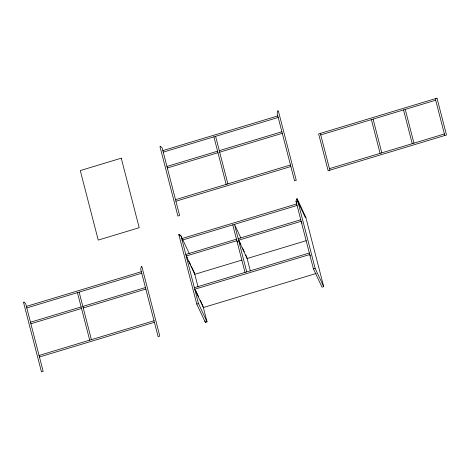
<?xml version="1.0" encoding="UTF-8"?>
<svg xmlns="http://www.w3.org/2000/svg" width="470" height="470" viewBox="0 0 470 470"><rect width="100%" height="100%" fill="white"/><g stroke="black" fill="none" stroke-linecap="round" stroke-linejoin="round"><path stroke-width="0.7" d="M296.006 201.377L296.617 198.986L297.187 198.816L305.764 217.122L323.701 286.641L321.997 287.158L313.42 268.846L296.006 201.377L296.923 203.34M162.849 150.606L277.805 115.92M163.243 152.139L278.199 117.453M166.938 166.451L217.587 151.17M219.296 150.653L281.894 131.764M167.338 167.984L217.98 152.703M219.69 152.186L282.288 133.298M320.74 134.919L435.69 100.233M175.516 199.68L290.466 164.988M175.909 201.213L290.865 166.521M329.441 168.654L444.397 133.968M200.197 300.113L202.952 305.999L207.041 321.844L205.337 322.361L196.76 304.055L178.817 234.536L179.387 234.36L181.05 236.063L189.322 253.718M181.714 238.619L296.664 203.933M182.107 240.152L297.063 205.466M305.764 217.122L305.195 217.299L296.617 198.986M185.803 254.464L236.451 239.183M238.155 238.666L300.753 219.778M26.396 306.387L141.347 271.695M26.79 307.921L141.746 273.229M30.485 322.232L81.134 306.945M82.838 306.434L145.436 287.54M30.879 323.765L81.527 308.479M83.237 307.968L145.835 289.074M241.95 260.069L194.774 274.31L186.196 255.997L236.845 240.716L237.456 242.021M306.252 240.669L247.126 258.512L238.554 240.199L301.153 221.311L302.069 223.274M194.374 287.693L309.331 253.001M196.76 304.055L198.463 303.538L207.041 321.844M313.42 268.846L315.129 268.335L323.701 286.641M39.057 355.455L154.013 320.769M39.456 356.988L154.407 322.303M316.198 273.481L203.351 307.533L194.774 289.226L309.724 254.534L310.335 255.845M240.893 238.084L234.465 224.355L246.732 271.895M239.077 240.628L240.91 244.553M242.444 247.819L244.283 251.744M245.816 255.016L246.427 256.32M179.387 234.36L179.998 235.67M178.817 234.536L179.428 235.84M186.414 255.774L187.33 257.736M188.864 261.003L190.703 264.927M191.314 266.237L194.38 272.776M195.602 290.307L198.663 296.846M435.296 98.7L444.79 135.501M405.246 109.416L413.953 143.156M403.536 109.933L412.243 143.673M373.092 119.121L381.799 152.856M371.382 119.638L380.089 153.373M320.34 133.386L329.84 170.187M297.187 198.816L315.129 268.335M215.601 136.341L227.868 183.882M246.703 256.855L250.363 271.043M213.891 136.858L226.164 184.393M232.756 224.871L245.023 272.406M194.21 272.13L198.058 287.047M204.967 320.94L205.337 322.361M181.05 236.063L198.463 303.538M79.148 292.117L91.415 339.657M77.438 292.634L89.705 340.174M141.3 266.754L140.689 269.14L158.102 336.614L159.812 336.097L141.869 266.578L141.3 266.754M277.752 110.973L277.141 113.364L294.555 180.838L296.264 180.321L278.322 110.802L277.752 110.973M121.26 158.196L80.282 170.563L98.224 240.082L139.196 227.715L121.26 158.196M160.523 146.352L159.953 146.523L177.895 216.041L179.605 215.524L162.191 148.05L160.523 146.352M437 98.183L318.637 133.903L328.13 170.704L446.5 134.984L437 98.183M24.07 302.128L23.5 302.298L41.442 371.817L43.146 371.3L25.732 303.832L24.07 302.128"/></g></svg>
